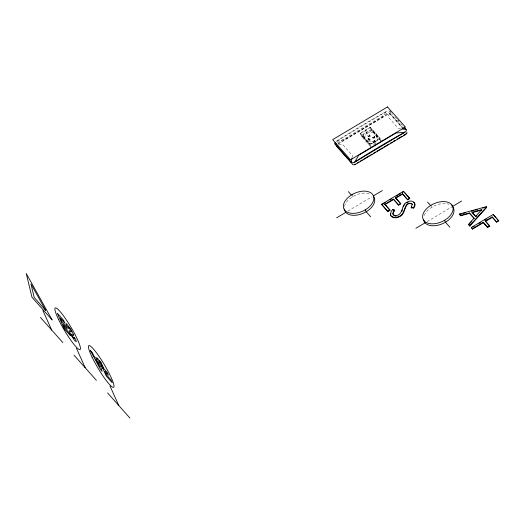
<?xml version="1.0" encoding="UTF-8"?>
<svg xmlns="http://www.w3.org/2000/svg" width="525" height="525" viewBox="0 0 525 525"><rect width="100%" height="100%" fill="white"/><g stroke="black" fill="none" stroke-linecap="round" stroke-linejoin="round"><path stroke-width="0.39" stroke-dasharray="2.62 1.97" d="M352.019 157.71L352.406 155.439L342.562 144.375L338.048 144.158M363.09 135.621L365.407 130.436L372.146 130.226L377.062 135.758L378.171 138.232L375.861 143.417L369.121 143.627L364.206 138.095L363.09 135.621L368.012 141.159L369.121 143.627M364.206 138.095L366.516 132.904L365.407 130.436M377.062 135.758L374.752 140.949L368.012 141.159M336.203 141.402A643.722 502.327 -41.6 0 1 386.485 111.412L381.983 117.305L344.722 139.525L336.203 141.402L386.485 111.412A2.691 1.634 -24.2 0 1 389.891 111.307A359.789 53.557 59.2 0 1 392.588 114.233M337.293 143.049L387.352 113.197A1.798 1.089 -24.2 0 1 389.648 113.131L402.531 127.621M338.231 143.588L387.712 114.082A2.284 1.385 -24.2 0 1 390.607 113.991L402.458 127.326M337.818 144.224L387.877 114.371A1.798 1.089 -24.2 0 1 390.173 114.299L402.524 128.185M370.512 146.567L361.705 136.664L360.13 133.153L370.184 127.162L380.028 138.226L381.603 141.737M361.705 136.664L371.766 130.666L380.566 140.569M360.13 133.153L369.967 144.224L380.028 138.226M373.702 144.966L375.04 144.165M347.885 211.116L371.792 196.855M427.14 221.589L451.756 206.909M366.516 132.904L373.255 132.694L378.171 138.232M400.516 128.592L398.114 128.179L388.277 117.114L389.891 111.307L392.595 114.345M394.754 116.78L396.913 119.214M397.458 119.818L400.155 122.857M400.7 123.467L402.321 125.291M381.078 140.569L371.241 129.498L361.18 135.496L371.024 146.567M431.169 205.19L432.049 207.139M372.146 130.226L373.255 132.694M370.184 127.162L371.766 130.666M374.384 136.441A1.004 0.61 -24.2 0 1 373.144 137.504A1.004 0.61 -24.2 0 1 372.829 136.487A1.004 0.61 -24.2 0 1 374.384 136.441L374.85 137.484A1.004 0.61 -24.2 0 1 373.61 138.541A1.004 0.61 -24.2 0 1 373.295 137.53A1.004 0.61 -24.2 0 1 374.85 137.484M374.581 140.556A1.004 0.61 -24.2 0 1 373.341 141.619A1.004 0.61 -24.2 0 1 373.026 140.608A1.004 0.61 -24.2 0 1 374.581 140.556L375.861 143.417M372.52 137.183L372.986 138.219M372.717 141.297L373.183 142.341M369.659 135.023A1.004 0.61 -24.2 0 1 368.419 136.087A1.004 0.61 -24.2 0 1 368.104 135.069A1.004 0.61 -24.2 0 1 369.659 135.023L370.125 136.067A1.004 0.61 -24.2 0 1 368.885 137.123A1.004 0.61 -24.2 0 1 368.57 136.113A1.004 0.61 -24.2 0 1 370.125 136.067M367.795 135.765L368.261 136.802M369.967 144.224L371.549 147.735M351.914 194.716L352.793 196.665M344.446 206.377A16.15 9.804 -24.2 0 1 351.927 197.177L353.653 196.147A16.15 9.804 -24.2 0 1 369.771 193.81M397.825 120.041A359.789 53.557 59.2 0 1 398.836 121.183M424.154 215.467A16.15 9.804 -24.2 0 1 431.189 207.651L432.908 206.62A16.15 9.804 -24.2 0 1 449.026 204.284M369.81 138.994C368.077 141.054 368.294 138.055 369.81 138.994M368.609 139.407L369.541 138.994L368.609 139.407M369.961 139.702L369.423 139.873L369.961 139.702M370.368 139.565L369.305 140.628L368.688 139.932L370.368 139.565M370.361 127.549L360.308 133.547L370.145 144.611L380.198 138.62L370.361 127.549M368.95 138.37L367.867 139.013L369.305 138.364L368.95 138.37M368.714 136.736A1.004 0.61 -24.2 0 0 369.954 135.673A1.004 0.61 -24.2 0 0 368.399 135.719A1.004 0.61 -24.2 0 0 368.714 136.736M373.433 138.154A1.004 0.61 -24.2 0 0 374.673 137.091A1.004 0.61 -24.2 0 0 373.117 137.143A1.004 0.61 -24.2 0 0 373.433 138.154M373.807 142.662A1.004 0.61 -24.2 0 0 375.047 141.599A1.004 0.61 -24.2 0 0 373.492 141.645A1.004 0.61 -24.2 0 0 373.807 142.662M373.629 142.268A1.004 0.61 -24.2 0 0 374.87 141.205A1.004 0.61 -24.2 0 0 373.314 141.258A1.004 0.61 -24.2 0 0 373.629 142.268"/><path stroke-width="0.79" d="M392.969 214.207L393.671 211.877L394.754 210.374L392.549 209.626L391.112 211.693L390.488 214.817C391.355 217.993 395.2 218.197 397.812 217.389A6.484 3.938 -24.2 0 0 401.776 215.184C405.497 211.949 404.939 200.904 412.079 204.074M351.888 158.471L351.245 162.258A2.691 1.634 -24.2 0 0 354.651 162.153A643.722 502.327 -41.6 0 1 404.933 132.169A2.691 1.634 -24.2 0 0 406.101 129.544A359.789 53.557 59.2 0 0 403.994 127.089M401.75 211.582L402.334 209.783M403.226 206.896L403.85 205.524M393.179 214.64L394.708 215.473A4.266 2.592 -24.2 0 0 397.878 215.138C403.738 212.737 401.225 203.503 407.905 201.777C412.145 199.073 417.657 204.035 413.588 208.051L411.364 207.874L411.187 207.487L412.256 204.304M411.364 207.874L411.895 206.916M413.588 208.051L414.842 204.409L414.73 203.3M394.577 209.987L392.903 212.769L392.798 213.819L394.006 215.539M404.25 205.045L405.038 204.087M468.503 224.346L474.023 218.157L469.409 212.966L460.537 215.388L459.349 214.043L486.294 206.679L486.734 207.368L469.836 226.039L468.503 224.346L469.836 226.039M468.681 224.739L471.693 221.36M476.864 215.637L475.847 216.766L472.014 212.257L481.773 209.6L475.676 216.379L472.014 212.257M469.658 225.645L486.557 206.975M357.518 162.789L358.91 161.963M360.301 161.129L362.388 159.889M363.773 159.055L369.337 155.741M370.729 154.914L372.12 154.081M373.511 153.254L375.592 152.007M376.983 151.18L382.548 147.866M383.939 147.033L388.802 144.132M390.193 143.305L392.28 142.058M393.671 141.232L395.062 140.398M397.149 139.158L402.012 136.257M403.403 135.424L405.49 134.183A1.798 1.089 -24.2 0 0 406.179 133.593M336.63 217.823L345.772 212.376M382.344 190.562L373.203 196.015A16.15 9.804 -24.2 0 1 367.041 211.214L365.321 212.238A16.15 9.804 -24.2 0 1 344.269 209.022M381.596 204.317L403.482 191.264L409.618 198.168L409.795 198.562L407.656 199.835L402.413 193.745L395.548 197.84L400.752 203.877L398.606 205.157L393.409 199.119L384.805 204.245L390.003 210.289L387.863 211.562L381.596 204.317L387.863 211.562M381.767 204.711L385.192 202.67M389.977 199.815L391.348 199.001M396.132 196.14L397.504 195.326M398.869 194.512L400.24 193.699M402.294 192.472L403.659 191.658L403.482 191.264M384.983 204.638L393.586 199.507M395.725 198.227L402.59 194.138M387.686 211.175L389.832 209.895L390.003 210.289M393.409 199.119L398.429 204.77L400.575 203.49L400.752 203.877M402.413 193.745L407.479 199.448L409.618 198.168M415.885 228.296L425.027 222.849L424.154 220.894A16.15 9.804 -24.2 0 1 430.31 205.702L432.036 204.671A16.15 9.804 -24.2 0 1 451.579 204.54L452.458 206.489A16.15 9.804 -24.2 0 1 446.303 221.688L444.577 222.712A16.15 9.804 -24.2 0 1 423.524 219.496M452.458 206.489L461.6 201.036M471.319 227.515L493.211 214.463L498.75 220.887L496.604 222.167L492.135 216.943L485.277 221.032L489.746 226.255L487.607 227.535L483.131 222.311L472.388 228.716L471.319 227.515L472.566 229.11L483.308 222.705M472.861 227.089L474.233 226.275M479.023 223.42L480.388 222.6M484.49 220.152L486.544 218.932M485.454 221.425L492.312 217.33M483.131 222.311L487.43 227.141L489.569 225.868L489.746 226.255M492.135 216.943L496.433 221.773L498.573 220.5M406.632 202.886L408.083 202.171M459.349 214.043L459.519 214.436L461.829 213.806M463.372 213.386L465.682 212.75M471.069 211.28L473.379 210.65M474.922 210.23L477.232 209.6M482.619 208.123L484.929 207.493M459.519 214.436L460.714 215.775L469.586 213.36L474.2 218.551L474.023 218.157M472.185 212.651L481.943 209.987M336.538 144.093L335.035 144.021A2.691 1.634 -24.2 0 1 335.206 142.249M411.187 207.487L413.411 207.664M402.111 128.861L406.101 129.544L403.942 127.116M394.754 210.374L392.549 209.626M413.51 202.079L414.363 202.748M391.158 216.024L393.829 217.33L397.635 217.002A6.484 3.938 -24.2 0 0 401.599 214.797C405.32 211.562 404.768 200.511 411.908 203.687L412.433 204.698M486.734 207.368L486.294 206.679M496.066 217.868L493.211 214.463M497.142 219.076L498.75 220.887M485.277 221.032L489.569 225.868M427.56 202.092L430.553 205.452M449.925 227.246L445.436 222.2L444.563 220.251M404.171 192.229L409.795 198.562M395.548 197.84L400.575 203.49M337.03 145.989L338.107 147.197M384.805 204.245L389.832 209.895M348.305 191.618L351.297 194.978M370.67 216.773L366.181 211.726L365.308 209.777M102.119 366.273L101.482 365.413L103.077 368.215L102.007 366.588M101.745 365.997L102.25 366.568M101.876 366.292L102.382 366.857M102.139 366.877L102.815 367.631M102.27 367.172L102.946 367.927M40.484 317.441L62.849 342.602M74.025 355.176L96.39 380.336M107.572 392.91L129.938 418.064M496.433 221.773L496.604 222.167M487.43 227.141L487.607 227.535M469.409 212.966L469.586 213.36M472.388 228.716L472.566 229.11M460.537 215.388L460.714 215.775M407.479 199.448L407.656 199.835M398.429 204.77L398.606 205.157M101.817 365.794L102.907 368.032M109.987 385.987L118.755 405.49M76.447 348.252L85.207 367.756M42.899 310.524L51.667 330.022M390.626 213.787L390.666 215.204M395.902 215.972A4.266 2.592 -24.2 0 1 394.885 215.86M336.328 145.543A2.284 1.385 -24.2 0 0 336.545 146.232L352.708 164.41A2.284 1.385 -24.2 0 0 355.596 164.318L405.773 134.4A2.284 1.385 -24.2 0 0 406.763 132.175M355.432 164.036A1.798 1.089 -24.2 0 1 354.533 164.391M451.579 204.54A16.15 9.804 -24.2 0 1 445.423 219.739L443.704 220.762A16.15 9.804 -24.2 0 1 424.154 220.894M73.69 334.937L73.474 335.396L71.367 334.09L73.625 338.008L74.353 338.527L73.972 337.293L75.6 339.124L76.368 341.736L74.845 340.725L71.098 335.383L69.116 330.612L71.446 331.885L71.282 331.157L68.965 327.633L68.171 327.062L68.532 328.309L66.294 325.1A6.339 0.945 59.2 0 1 66.327 323.649L70.737 328.972L73.69 334.937M358.7 155.249L354.651 162.153L404.933 132.169L395.955 133.028L358.7 155.249M387.509 106.936L332.653 139.643L350.542 159.771L405.398 127.057L387.509 106.936M352.774 194.198L351.054 195.228A16.15 9.804 -24.2 0 0 344.899 210.42A16.15 9.804 -24.2 0 0 364.442 210.289L366.168 209.265A16.15 9.804 -24.2 0 0 372.323 194.066A16.15 9.804 -24.2 0 0 352.774 194.198M351.245 162.258L335.035 144.021A359.789 53.557 59.2 0 1 351.245 162.258M63.617 320.335L57.31 313.241L64.306 328.808L70.468 335.738L69.188 332.896L64.726 327.876L63.23 324.542L67.338 329.162L66.058 326.32L61.95 321.694L60.29 317.999L64.897 323.177L63.617 320.335M91.993 352.249L90.221 350.26L100.544 369.567L102.106 371.326L98.438 359.507L96.666 357.512L97.473 360.006L94.073 356.18L91.993 352.249M100.984 362.368L99.284 360.458L106.28 376.025L112.232 382.718L110.952 379.87L106.7 375.093L104.987 371.273L108.458 375.178L107.179 372.337L103.707 368.432L100.984 362.368M98.123 362.079L95.858 359.533L99.547 366.489L98.123 362.079M45.642 310.327L34.197 297.458L30.955 283.933L45.642 310.327M52.087 319.889L31.959 297.248L26.25 273.473L52.087 319.889M58.498 319.331A24.222 3.603 59.2 0 0 79.977 349.604A24.222 3.603 59.2 0 0 64.568 317.323A24.222 3.603 59.2 0 0 58.498 319.331M92.039 357.066A24.222 3.603 59.2 0 0 113.525 387.338A24.222 3.603 59.2 0 0 98.116 355.058A24.222 3.603 59.2 0 0 92.039 357.066"/></g></svg>
